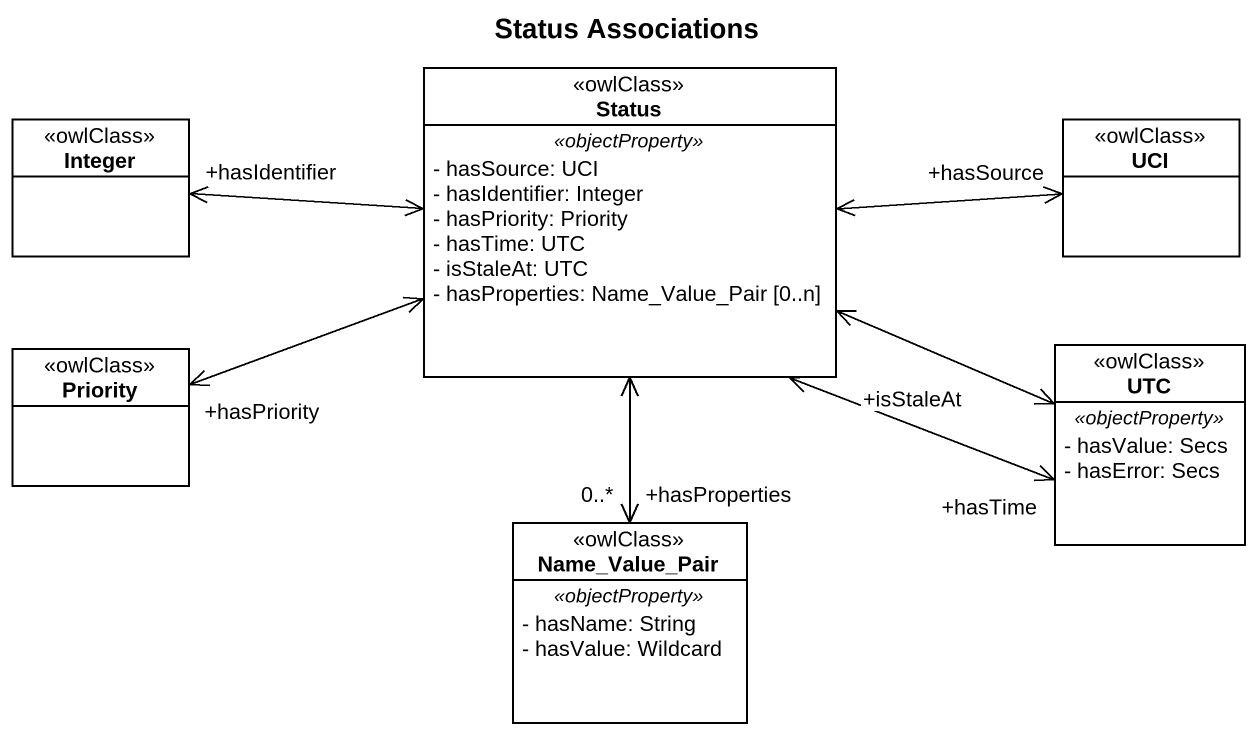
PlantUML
@startuml
title Status Associations
hide circle
hide empty members
skinparam classAttributeIconSize 0
class Integer <<owlClass>>
class Status <<owlClass>> {
  .. <<objectProperty>> ..
  - hasSource: UCI
  - hasIdentifier: Integer
  - hasPriority: Priority
  - hasTime: UTC
  - isStaleAt: UTC
  - hasProperties: Name_Value_Pair [0..n]
}
class UCI <<owlClass>>
class Priority <<owlClass>>
class UTC <<owlClass>> {
  .. <<objectProperty>> ..
  - hasValue: Secs
  - hasError: Secs
}
class Name_Value_Pair <<owlClass>> {
  .. <<objectProperty>> ..
  - hasName: String
  - hasValue: Wildcard
}
Status <-left-> "+hasIdentifier" Integer
Status <-right-> "+hasSource" UCI
Status <-left-> "+hasPriority" Priority
Status <-right-> "+hasTime" UTC
Status <-right-> "+isStaleAt" UTC
Status <--> "+hasProperties\n0..*" Name_Value_Pair
@enduml
